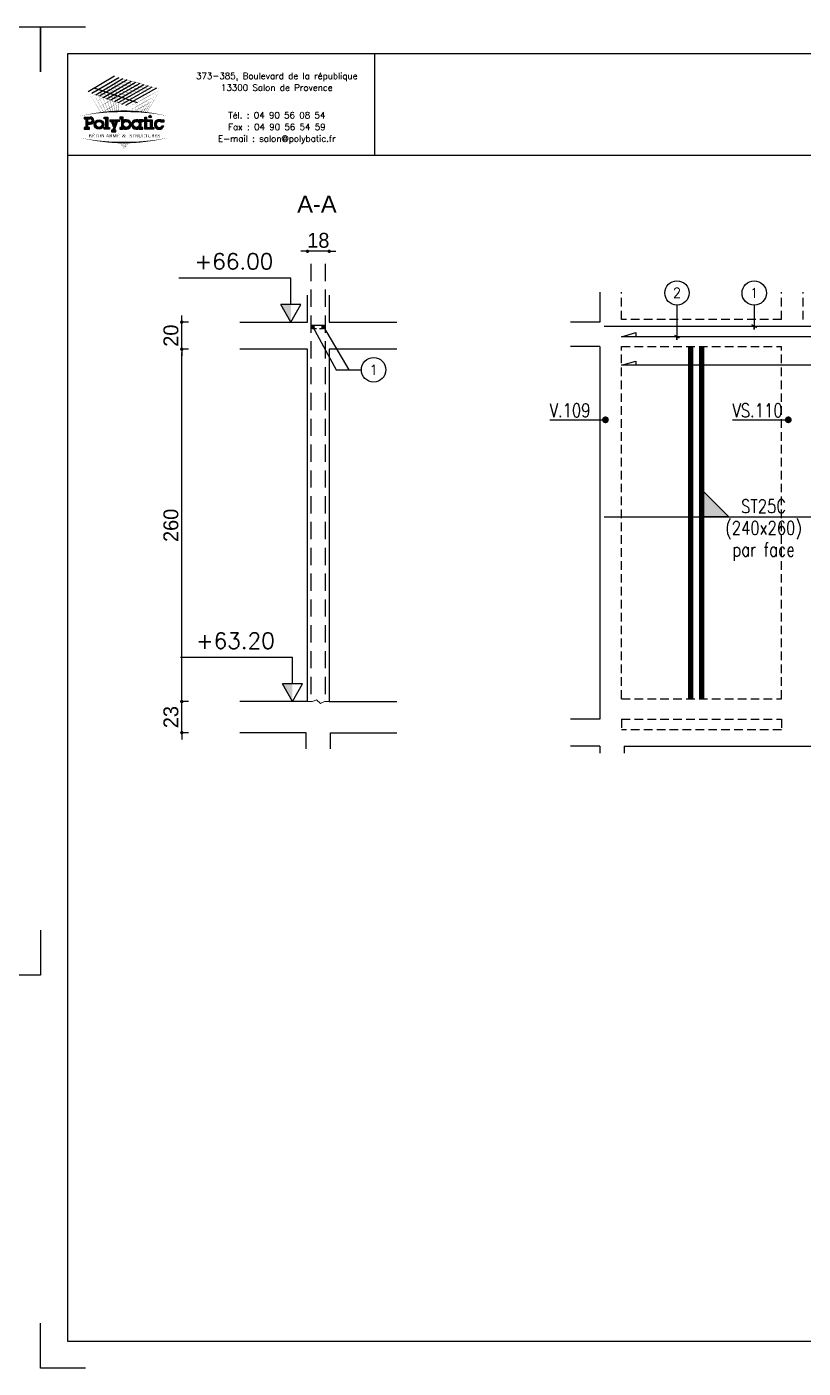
# Model space of a CAD drawing. Header units: metres. Extents: x -5618 to 118954, y -306 to 4637.
# Drawn here: x 86138 to 86711, y 604 to 1594 of the extents above; entities that cross this region are included whole.
import ezdxf
from ezdxf.enums import TextEntityAlignment as Align

# ---------------------------------------------------------------- set-up
doc = ezdxf.new("R2010")
doc.units = ezdxf.units.M
doc.linetypes.add('CACHE', pattern=[9.525, 6.35, -3.175])
doc.linetypes.add('CACHEX2', pattern=[19.05, 12.7, -6.35])
for name, color, linetype in [('COTATION', 1, 'Continuous'), ('GO-FER-HA', 140, 'Continuous'), ('GO-TEXTE', 9, 'Continuous'), ('K_ENT_M_Building_V.76', 7, 'Continuous'), ('STR_COTATION', 1, 'Continuous'), ('STR_TS', 22, 'Continuous'), ('STR_TS_TXT', 7, 'Continuous'), ('STR_VOI-POT', 6, 'Continuous')]:
    doc.layers.add(name, color=color, linetype=linetype)
doc.layers.add('Kofragna_forma', color=7, linetype='Continuous', lineweight=70)
doc.styles.add('GrDimensions', font='simplex.shx')
doc.styles.add('POLYBATIC', font='TIMES.TTF')
doc.styles.add('schéma', font='simplex.shx')
doc.styles.add('TEXTE', font='romans.shx')
doc.styles.add('TEXTE TS', font='romans.shx', dxfattribs={"width": 0.7, "oblique": 15})
doc.styles.add('TEXTEBA', font='ARIAL.TTF')
doc.dimstyles.new('COUPE-20', dxfattribs={"dimscale": 0.5, "dimtxt": 22, "dimasz": 5, "dimexe": 0.05, "dimexo": 0, "dimgap": 5, "dimtad": 1, "dimdec": 0, "dimdsep": 46, "dimtxsty": 'Standard', "dimblk1": 'DOT', "dimblk2": 'DOT', "dimsah": 1, "dimcen": 0, "dimdle": 150, "dimclrd": 1, "dimclre": 1, "dimclrt": 7, "dimadec": 0, "dimazin": 0, "dimtfac": 1, "dimtdec": 0, "dimtix": 1, "dimtmove": 2, "dimatfit": 3, "dimldrblk": 'DOT', "dimfxl": 0, "dimtvp": 1, "dimtolj": 1, "dimtzin": 0, "dimarcsym": 0})

# ---------------------------------------------------------------- blocks, each defined once
blk = doc.blocks.new('ime')
at = {"layer": 'COTATION', "const_width": 2.5}
blk.add_lwpolyline([(1.25, 0, -1), (-1.25, 0, -1)], format="xyb", close=True, dxfattribs=at)
at = {"layer": 'COTATION'}
blk.add_lwpolyline([(41.09, 0), (0, 0)], dxfattribs=at)
at = {"layer": 'COTATION', "color": 7, "style": 'TEXTE TS', "width": 0.8}
blk.add_attdef('NAME', (9.08, 2), '', height=10, dxfattribs=at)
blk = doc.blocks.new('A$C492E529B')
for color, points in [(140, [(1.413, 0.725, 1), (1.563, 0.725, 1)]), (256, [(-0.938, 0.7), (-1.138, 0.7), (-1.138, 0.6), (-1.038, 0.6), (-1.038, 0.1), (-1.138, 0.1), (-1.138, 0), (-0.838, 0), (-0.838, 0.1), (-0.938, 0.1)]), (256, [(-0.367, 0.45), (-0.268, 0.45), (-0.268, 0.55), (-0.523, 0.55), (-0.523, 0.45), (-0.473, 0.45), (-0.543, 0.253), (-0.612, 0.45), (-0.562, 0.45), (-0.562, 0.55), (-0.818, 0.55), (-0.818, 0.45), (-0.718, 0.45), (-0.595, 0.101), (-0.648, -0.05), (-0.718, -0.05), (-0.718, -0.15), (-0.468, -0.15), (-0.468, -0.05), (-0.543, -0.05)]), (256, [(1.393, 0.55), (1.292, 0.55), (1.292, 0.7), (1.193, 0.7), (1.193, 0.55), (1.093, 0.55), (1.093, 0.45), (1.193, 0.45), (1.193, 0), (1.393, 0), (1.393, 0.1), (1.292, 0.1), (1.292, 0.45), (1.393, 0.45)]), (256, [(1.613, 0.55), (1.413, 0.55), (1.413, 0.45), (1.513, 0.45), (1.513, 0.1), (1.413, 0.1), (1.413, 0), (1.712, 0), (1.712, 0.1), (1.613, 0.1)]), (256, [(2.13, 0.4), (2.283, 0.4), (2.283, 0.55), (2.183, 0.55), (2.183, 0.487, 3.359496), (2.272, 0.2), (2.166, 0.2, -3.125802)])]:
    blk.add_hatch(color=color).paths.add_polyline_path(points)
h = blk.add_hatch(color=256)
h.paths.add_polyline_path([(-1.983, 0.1), (-2.083, 0.1), (-2.083, 0.3), (-1.933, 0.3, 1), (-1.933, 0.7), (-2.283, 0.7), (-2.283, 0.6), (-2.183, 0.6), (-2.183, 0.1), (-2.283, 0.1), (-2.283, 0), (-1.983, 0)])
h.paths.add_polyline_path([(-2.083, 0.4), (-2.083, 0.6), (-1.933, 0.6, -1), (-1.933, 0.4)], flags=16)
h = blk.add_hatch(color=256)
h.paths.add_polyline_path([(-1.158, 0.275, 1), (-1.708, 0.275, 1)])
h.paths.add_polyline_path([(-1.608, 0.275, -1), (-1.258, 0.275, -1)], flags=16)
h = blk.add_hatch(color=256)
h.paths.add_polyline_path([(-0.047, 0.487), (-0.047, 0.7), (-0.248, 0.7), (-0.248, 0.6), (-0.147, 0.6), (-0.147, 0.1), (-0.248, 0.1), (-0.248, 0), (-0.047, 0), (-0.047, 0.063, 2.12132)])
h.paths.add_polyline_path([(-0.047, 0.275, -1), (0.303, 0.275, -1)], flags=16)
h = blk.add_hatch(color=256)
h.paths.add_polyline_path([(1.073, 0.1), (0.973, 0.1), (0.973, 0.45), (1.073, 0.45), (1.073, 0.55), (0.873, 0.55), (0.873, 0.487, 2.12132), (0.873, 0.063), (0.873, 0), (1.073, 0)])
h.paths.add_polyline_path([(0.523, 0.275, -1), (0.873, 0.275, -1)], flags=16)
for p, q in [((-0.595, 0.101), (-0.718, 0.45)), ((-0.648, -0.05), (-0.595, 0.101)), ((-0.543, 0.253), (-0.612, 0.45)), ((-0.543, -0.05), (-0.367, 0.45)), ((-0.543, 0.253), (-0.473, 0.45)), ((0.873, 0.55), (0.873, 0.487)), ((1.073, 0.55), (0.873, 0.55)), ((0.873, 0.063), (0.873, 0)), ((0.973, 0.1), (0.973, 0.45)), ((0.973, 0.45), (1.073, 0.45)), ((1.073, 0.1), (0.973, 0.1)), ((1.073, 0.45), (1.073, 0.55)), ((1.073, 0), (1.073, 0.1)), ((2.166, 0.2), (2.272, 0.2)), ((0.873, 0), (1.073, 0))]:
    blk.add_line(p, q)
for points in [[(-2.283, 0.7), (-1.933, 0.7)], [(-2.283, 0.7), (-2.283, 0.6), (-2.183, 0.6), (-2.183, 0.1), (-2.283, 0.1), (-2.283, 0), (-1.983, 0), (-1.983, 0.1), (-2.083, 0.1), (-2.083, 0.3), (-1.933, 0.3)], [(-2.083, 0.4), (-2.083, 0.6), (-1.933, 0.6)], [(-2.083, 0.4), (-1.933, 0.4)], [(-1.138, 0.7), (-0.938, 0.7), (-0.938, 0.1), (-0.838, 0.1), (-0.838, 0), (-1.138, 0), (-1.138, 0.1), (-1.038, 0.1), (-1.038, 0.6), (-1.138, 0.6), (-1.138, 0.7)], [(-0.818, 0.55), (-0.562, 0.55)], [(-0.818, 0.55), (-0.818, 0.45), (-0.718, 0.45)], [(-0.612, 0.45), (-0.562, 0.45), (-0.562, 0.55)], [(-0.523, 0.55), (-0.268, 0.55), (-0.268, 0.45), (-0.367, 0.45)], [(-0.473, 0.45), (-0.523, 0.45), (-0.523, 0.55)], [(-0.248, 0.7), (-0.248, 0.6), (-0.147, 0.6), (-0.147, 0.1), (-0.248, 0.1), (-0.248, 0), (-0.047, 0), (-0.047, 0.063)], [(-0.047, 0.487), (-0.047, 0.7), (-0.248, 0.7)], [(1.093, 0.55), (1.193, 0.55), (1.193, 0.7), (1.292, 0.7), (1.292, 0.55), (1.393, 0.55), (1.393, 0.45), (1.292, 0.45), (1.292, 0.1), (1.393, 0.1), (1.393, 0), (1.193, 0), (1.193, 0.45), (1.093, 0.45)], [(1.093, 0.45), (1.093, 0.55)], [(1.413, 0.45), (1.413, 0.55), (1.613, 0.55), (1.613, 0.1), (1.712, 0.1), (1.712, 0), (1.413, 0), (1.413, 0.1), (1.513, 0.1), (1.513, 0.45), (1.413, 0.45)], [(2.183, 0.487), (2.183, 0.55), (2.283, 0.55), (2.283, 0.4), (2.13, 0.4)], [(-0.648, -0.05), (-0.718, -0.05), (-0.718, -0.15), (-0.468, -0.15), (-0.468, -0.05), (-0.543, -0.05)]]:
    blk.add_lwpolyline(points)
at = {"color": 140}
blk.add_circle((1.488, 0.725), 0.075, dxfattribs=at)
for centre, radius in [((-1.433, 0.275), 0.275), ((-1.433, 0.275), 0.175), ((0.128, 0.275), 0.175), ((0.698, 0.275), 0.175)]:
    blk.add_circle(centre, radius)
for centre, radius, start, end in [((-1.933, 0.5), 0.2, 270, 90), ((-1.933, 0.5), 0.1, 270, 90), ((0.128, 0.275), 0.275, 230.4788, 129.5212), ((0.698, 0.275), 0.275, 50.4788, 309.5212), ((2.008, 0.275), 0.275, 50.4788, 344.17338), ((2.008, 0.275), 0.175, 45.58469, 334.62307)]:
    blk.add_arc(centre, radius, start, end)
blk = doc.blocks.new('POLYBATIC')
at = {"color": 140}
for p, q in [((-0.43, 3.281), (-1.602, 2.578)), ((-1.435, 2.518), (-0.241, 3.228)), ((-1.268, 2.457), (-0.053, 3.175)), ((0.135, 3.121), (-1.101, 2.397)), ((-0.934, 2.337), (0.323, 3.068)), ((-0.767, 2.276), (0.511, 3.015)), ((-1.309, 2.754), (0.586, 2.109)), ((0.7, 2.962), (-0.6, 2.216)), ((-0.433, 2.156), (0.888, 2.908)), ((1.076, 2.855), (-0.266, 2.095)), ((-0.099, 2.035), (1.264, 2.802)), ((1.452, 2.749), (0.067, 1.974))]:
    blk.add_line(p, q, dxfattribs=at)
for points in [[(-1.016, 2.93, 0.0156, 0, 0), (-0.43, 3.281, 0, 0, 0)], [(0.122, 2.71, 0.0156, 0, 0), (-0.869, 3.018, 0, 0, 0)], [(-0.491, 1.706, 0.0136, 0, 0), (-0.869, 3.018, 0, 0, 0)], [(-0.838, 2.873, 0.0156, 0, 0), (-0.241, 3.228, 0, 0, 0)], [(0.283, 2.803, 0.0156, 0, 0), (-0.723, 3.105, 0, 0, 0)], [(-0.398, 1.71, 0.014, 0, 0), (-0.723, 3.105, 0, 0, 0)], [(-0.661, 2.816, 0.0156, 0, 0), (-0.053, 3.175, 0, 0, 0)], [(0.444, 2.896, 0.0156, 0, 0), (-0.576, 3.193, 0, 0, 0)], [(-0.309, 1.714, 0.0145, 0, 0), (-0.576, 3.193, 0, 0, 0)], [(-0.483, 2.759, 0.0156, 0, 0), (0.135, 3.121, 0, 0, 0)], [(0.605, 2.988, 0.0156, 0, 0), (-0.43, 3.281, 0, 0, 0)], [(-0.225, 1.716, 0.0149, 0, 0), (-0.43, 3.281, 0, 0, 0)], [(-0.305, 2.702, 0.0156, 0, 0), (0.323, 3.068, 0, 0, 0)], [(-0.128, 2.646, 0.0156, 0, 0), (0.511, 3.015, 0, 0, 0)], [(-1.602, 2.578, 0, 0.0156, 0), (-1.016, 2.93, 0, 0, 0)], [(-0.684, 2.246, 0.0156, 0, 0), (-1.602, 2.578, 0, 0, 0)], [(-1.031, 1.66, 0.0111, 0, 0), (-1.602, 2.578, 0, 0, 0)], [(-1.456, 2.344, 0, 0.0156, 0), (-0.923, 2.663, 0, 0, 0)], [(-0.522, 2.339, 0.0156, 0, 0), (-1.455, 2.666, 0, 0, 0)], [(-0.913, 1.673, 0.0116, 0, 0), (-1.455, 2.666, 0, 0, 0)], [(-1.435, 2.518, 0, 0.0156, 0), (-0.838, 2.873, 0, 0, 0)], [(-1.31, 2.109, 0, 0.0156, 0), (-0.831, 2.397, 0, 0, 0)], [(-0.361, 2.432, 0.0156, 0, 0), (-1.309, 2.754, 0, 0, 0)], [(-0.8, 1.684, 0.0121, 0, 0), (-1.309, 2.754, 0, 0, 0)], [(-1.268, 2.457, 0, 0.0156, 0), (-0.661, 2.816, 0, 0, 0)], [(-0.2, 2.524, 0.0156, 0, 0), (-1.162, 2.842, 0, 0, 0)], [(-0.692, 1.693, 0.0126, 0, 0), (-1.162, 2.842, 0, 0, 0)], [(-1.101, 2.397, 0, 0.0156, 0), (-0.483, 2.759, 0, 0, 0)], [(-0.039, 2.617, 0.0156, 0, 0), (-1.016, 2.93, 0, 0, 0)], [(-0.589, 1.7, 0.0131, 0, 0), (-1.016, 2.93, 0, 0, 0)], [(-0.934, 2.337, 0, 0.0156, 0), (-0.305, 2.702, 0, 0, 0)], [(-0.391, 2.983, 0, 0.0156, 0), (-0.923, 2.663, 0, 0, 0)], [(-0.352, 2.685, 0, 0.0156, 0), (-0.831, 2.397, 0, 0, 0)], [(-0.767, 2.276, 0, 0.0156, 0), (-0.128, 2.646, 0, 0, 0)], [(-0.6, 2.216, 0, 0.0156, 0), (0.05, 2.589, 0, 0, 0)], [(-0.433, 2.156, 0, 0.0156, 0), (0.227, 2.532, 0, 0, 0)], [(0.586, 2.109, 0, 0.0156, 0), (-0.361, 2.432, 0, 0, 0)], [(-0.266, 2.095, 0, 0.0156, 0), (0.405, 2.475, 0, 0, 0)], [(0.762, 2.207, 0, 0.0156, 0), (-0.2, 2.524, 0, 0, 0)], [(-0.099, 2.035, 0, 0.0156, 0), (0.582, 2.418, 0, 0, 0)], [(0.937, 2.305, 0, 0.0156, 0), (-0.039, 2.617, 0, 0, 0)], [(0.05, 2.589, 0.0156, 0, 0), (0.7, 2.962, 0, 0, 0)], [(1.113, 2.402, 0, 0.0156, 0), (0.122, 2.71, 0, 0, 0)], [(0.227, 2.532, 0.0156, 0, 0), (0.888, 2.908, 0, 0, 0)], [(1.289, 2.5, 0, 0.0156, 0), (0.283, 2.803, 0, 0, 0)], [(0.405, 2.475, 0.0156, 0, 0), (1.076, 2.855, 0, 0, 0)], [(1.465, 2.598, 0, 0.0156, 0), (0.444, 2.896, 0, 0, 0)], [(0.582, 2.418, 0.0156, 0, 0), (1.264, 2.802, 0, 0, 0)], [(1.641, 2.695, 0, 0.0156, 0), (0.605, 2.988, 0, 0, 0)], [(0.76, 2.362, 0.0156, 0, 0), (1.452, 2.749, 0, 0, 0)], [(0.781, 1.685, 0.00933, 0, 0), (1.113, 2.402, 0, 0, 0)], [(0.852, 2.095, 0.0156, 0, 0), (1.491, 2.45, 0, 0, 0)], [(0.865, 1.678, 0.0103, 0, 0), (1.289, 2.5, 0, 0, 0)], [(0.937, 2.305, 0.0156, 0, 0), (1.641, 2.695, 0, 0, 0)], [(0.942, 1.67, 0.0112, 0, 0), (1.465, 2.598, 0, 0, 0)], [(1.012, 1.663, 0.012, 0, 0), (1.641, 2.695, 0, 0, 0)], [(-1.165, 1.875, 0, 0.0156, 0), (-0.739, 2.131, 0, 0, 0)], [(-1.019, 1.641, 0, 0.0156, 0), (-0.646, 1.864, 0, 0, 0)], [(-0.312, 2.386, 0, 0.0156, 0), (-0.739, 2.131, 0, 0, 0)], [(0.234, 1.914, 0, 0.0156, 0), (-0.684, 2.246, 0, 0, 0)], [(-0.273, 2.088, 0, 0.0156, 0), (-0.646, 1.864, 0, 0, 0)], [(0.41, 2.012, 0, 0.0156, 0), (-0.522, 2.339, 0, 0, 0)], [(0.067, 1.974, 0, 0.0156, 0), (0.76, 2.362, 0, 0, 0)], [(0.213, 1.74, 0, 0.0156, 0), (0.852, 2.095, 0, 0, 0)], [(0.21, 1.716, 0.00323, 0, 0), (0.234, 1.914, 0, 0, 0)], [(0.234, 1.914, 0, 0.0156, 0), (0.937, 2.305, 0, 0, 0)], [(0.349, 1.712, 0.00465, 0, 0), (0.41, 2.012, 0, 0, 0)], [(0.447, 1.708, 0.00693, 0.0156, 0), (0.767, 1.886, 0, 0, 0)], [(0.474, 1.706, 0.00597, 0, 0), (0.586, 2.109, 0, 0, 0)], [(0.587, 1.7, 0.00718, 0, 0), (0.762, 2.207, 0, 0, 0)], [(0.68, 1.675, 0.0156, 0, 0), (1.193, 1.96, 0, 0, 0)], [(0.689, 1.693, 0.0083, 0, 0), (0.937, 2.305, 0, 0, 0)], [(0.765, 1.884, 0.0156, 0, 0), (1.342, 2.205, 0, 0, 0)], [(-1.953, 1.508, 0, 0.0781, -0.053843), (0, 1.719, 0, 0, 0)], [(-0.234, 1.79, 0, 0.00638, 0), (-0.365, 1.711, 0, 0.00638, 0)], [(1.953, 1.508, 0, 0.0781, 0.053843), (0, 1.719, 0, 0, 0)], [(0.96, 1.668, 0.00293, 0, 0), (1.044, 1.715, 0, 0, 0)], [(-1.953, 0.523, 0, 0.0781, 0.053843), (0, 0.312, 0, 0, 0)], [(0, 0, 0, 0.00381, 0), (-0.195, 0.315, 0, 0.00381, 0)], [(0, 0, 0, 0.00368, 0), (-0.171, 0.314, 0, 0.00368, 0)], [(0, 0, 0, 0.00356, 0), (-0.149, 0.314, 0, 0.00356, 0)], [(0, 0, 0, 0.00345, 0), (-0.128, 0.313, 0, 0.00345, 0)], [(0, 0, 0, 0.00334, 0), (-0.109, 0.313, 0, 0.00334, 0)], [(0, 0, 0, 0.00324, 0), (-0.09, 0.313, 0, 0.00324, 0)], [(0, 0, 0, 0.00315, 0), (-0.073, 0.313, 0, 0.00315, 0)], [(0, 0, 0, 0.00306, 0), (-0.056, 0.313, 0, 0.00306, 0)], [(0, 0, 0, 0.00306, 0), (-0.056, 0.313, 0, 0.00306, 0)], [(0, 0, 0, 0.00298, 0), (-0.041, 0.313, 0, 0.00298, 0)], [(1.953, 0.523, 0, 0.0781, -0.053843), (0, 0.312, 0, 0, 0)], [(0, 0, 0, 0.0051, 0), (0.038, 0.313, 0, 0.0051, 0)], [(0, 0, 0, 0.00425, 0), (0.127, 0.313, 0, 0.00425, 0)], [(0, 0, 0, 0.00408, 0), (0.145, 0.314, 0, 0.00408, 0)], [(0, 0, 0, 0.00392, 0), (0.162, 0.314, 0, 0.00392, 0)], [(0, 0, 0, 0.00378, 0), (0.177, 0.314, 0, 0.00378, 0)], [(0, 0, 0, 0.00365, 0), (0.191, 0.315, 0, 0.00365, 0)], [(0, 0, 0, 0.00486, 0), (0.064, 0.313, 0, 0.00486, 0)], [(0, 0, 0, 0.00464, 0), (0.087, 0.313, 0, 0.00464, 0)], [(0, 0, 0, 0.00443, 0), (0.108, 0.313, 0, 0.00443, 0)]]:
    blk.add_lwpolyline(points, format="xyseb", dxfattribs=at)
at = {"color": 5, "xscale": 0.78125, "yscale": 0.78125, "zscale": 0.78125}
blk.add_blockref('A$C492E529B', (0, 0.91), dxfattribs=at)
at = {"lineweight": 60, "style": 'POLYBATIC'}
for s, p in [('BÉTON ARMÉ', (-1.587, 0.547)), ('STRUCTURES', (0.24, 0.547))]:
    blk.add_text(s, height=0.1406, dxfattribs=at).set_placement(p)
at = {"color": 140, "style": 'POLYBATIC'}
blk.add_text('&', height=0.141, dxfattribs=at).set_placement((0, 0.547), align=Align.CENTER)
blk = doc.blocks.new('_DOT')
at = {"color": 0, "linetype": 'ByBlock'}
blk.add_line((-0.5, 0), (-1, 0), dxfattribs=at)
at = {"color": 0, "linetype": 'ByBlock', "const_width": 0.5}
blk.add_lwpolyline([(-0.25, 0, 1), (0.25, 0, 1)], format="xyb", close=True, dxfattribs=at)
blk = doc.blocks.new('*D1219')
at = {"layer": 'COTATION', "color": 1, "lineweight": -2, "ltscale": 4.5}
for p, q in [((86252.03, 1098.29), (86252.03, 1100.79)), ((86257.03, 1095.79), (86252, 1095.79)), ((86252.03, 1072.79), (86252.03, 1095.79)), ((86257.03, 1072.79), (86252, 1072.79)), ((86252.03, 1070.29), (86252.03, 1067.79))]:
    blk.add_line(p, q, dxfattribs=at)
at = {"layer": 'DEFPOINTS', "color": 0, "lineweight": -3, "ltscale": 4.5}
for p in [(86252.03, 1095.79), (86294.8, 1095.79), (86294.8, 1072.79)]:
    blk.add_point(p, dxfattribs=at)
at = {"layer": 'COTATION', "color": 1, "lineweight": -2, "ltscale": 4.5, "xscale": 2.5, "yscale": 2.5, "zscale": 2.5}
for p, rotation in [((86252.03, 1095.79), 270), ((86252.03, 1072.79), 90)]:
    blk.add_blockref('_DOT', p, dxfattribs=dict(at, rotation=rotation))
at = {"layer": 'COTATION', "color": 7, "lineweight": -3, "ltscale": 4.5, "insert": (86244.03, 1084.29), "char_height": 11, "attachment_point": 5, "rotation": 90}
blk.add_mtext('\\A1;23', dxfattribs=at)
blk = doc.blocks.new('*D1220')
at = {"layer": 'COTATION', "color": 1, "lineweight": -2, "ltscale": 4.5}
for p, q in [((86257.03, 1355.79), (86252, 1355.79)), ((86252.03, 1098.29), (86252.03, 1353.29)), ((86257.03, 1095.79), (86252, 1095.79))]:
    blk.add_line(p, q, dxfattribs=at)
at = {"layer": 'DEFPOINTS', "color": 0, "lineweight": -3, "ltscale": 4.5}
for p in [(86252.03, 1355.79), (86294.8, 1355.79), (86294.8, 1095.79)]:
    blk.add_point(p, dxfattribs=at)
at = {"layer": 'COTATION', "color": 1, "lineweight": -2, "ltscale": 4.5, "xscale": 2.5, "yscale": 2.5, "zscale": 2.5}
for p, rotation in [((86252.03, 1355.79), 90), ((86252.03, 1095.79), 270)]:
    blk.add_blockref('_DOT', p, dxfattribs=dict(at, rotation=rotation))
at = {"layer": 'COTATION', "color": 7, "lineweight": -3, "ltscale": 4.5, "insert": (86244.03, 1225.79), "char_height": 11, "attachment_point": 5, "rotation": 90}
blk.add_mtext('\\A1;260', dxfattribs=at)
blk = doc.blocks.new('*D1221')
at = {"layer": 'COTATION', "color": 1, "lineweight": -2, "ltscale": 4.5}
for p, q in [((86252.03, 1378.29), (86252.03, 1380.79)), ((86257.03, 1375.79), (86252, 1375.79)), ((86252.03, 1355.79), (86252.03, 1375.79)), ((86257.03, 1355.79), (86252, 1355.79)), ((86252.03, 1353.29), (86252.03, 1350.79))]:
    blk.add_line(p, q, dxfattribs=at)
at = {"layer": 'DEFPOINTS', "color": 0, "lineweight": -3, "ltscale": 4.5}
for p in [(86252.03, 1375.79), (86294.8, 1375.79), (86294.8, 1355.79)]:
    blk.add_point(p, dxfattribs=at)
at = {"layer": 'COTATION', "color": 1, "lineweight": -2, "ltscale": 4.5, "xscale": 2.5, "yscale": 2.5, "zscale": 2.5}
for p, rotation in [((86252.03, 1375.79), 270), ((86252.03, 1355.79), 90)]:
    blk.add_blockref('_DOT', p, dxfattribs=dict(at, rotation=rotation))
at = {"layer": 'COTATION', "color": 7, "lineweight": -3, "ltscale": 4.5, "insert": (86244.03, 1365.79), "char_height": 11, "attachment_point": 5, "rotation": 90}
blk.add_mtext('\\A1;20', dxfattribs=at)
blk = doc.blocks.new('*D1222')
at = {"layer": 'DEFPOINTS', "color": 0, "lineweight": -3, "ltscale": 4.5}
for p in [(86344.8, 1428.07), (86344.8, 1395.79, 187.69), (86360.8, 1395.79, 187.69)]:
    blk.add_point(p, dxfattribs=at)
at = {"layer": 'STR_COTATION', "color": 1, "lineweight": -2, "ltscale": 4.5}
for p, q in [((86342.3, 1428.07), (86339.8, 1428.07)), ((86344.8, 1428.08), (86344.8, 1428.09)), ((86360.8, 1428.07), (86344.8, 1428.07)), ((86360.8, 1428.08), (86360.8, 1428.09)), ((86363.3, 1428.07), (86365.8, 1428.07))]:
    blk.add_line(p, q, dxfattribs=at)
at = {"layer": 'STR_COTATION', "color": 1, "lineweight": -2, "ltscale": 4.5, "xscale": 2.5, "yscale": 2.5, "zscale": 2.5}
blk.add_blockref('_DOT', (86344.8, 1428.07), dxfattribs=at)
at = {"layer": 'STR_COTATION', "color": 1, "lineweight": -2, "ltscale": 4.5, "xscale": 2.5, "yscale": 2.5, "zscale": 2.5, "rotation": 180}
blk.add_blockref('_DOT', (86360.8, 1428.07), dxfattribs=at)
at = {"layer": 'STR_COTATION', "color": 7, "lineweight": -3, "ltscale": 4.5, "insert": (86352.8, 1436.07), "char_height": 11, "attachment_point": 5}
blk.add_mtext('\\A1;18', dxfattribs=at)
blk = doc.blocks.new('mrega')
at = {"layer": 'STR_TS_TXT', "style": 'TEXTE TS', "width": 0.8}
for tag, p in [('ST10', (14.48, 0)), ('DIM', (14.48, -16)), ('NOTE', (14.48, -32))]:
    blk.add_attdef(tag, text='', height=10, dxfattribs=at).set_placement(p, align=Align.CENTER)
blk = doc.blocks.new('A$C6F247267')
blk.add_hatch(color=256).paths.add_polyline_path([(0, -0.2), (-0.2, 0), (0, 0)])
blk.add_lwpolyline([(-0.2, 0), (0, 0), (0, -0.2), (-0.2, 0)])

msp = doc.modelspace()

# ---------------------------------------------------------------- linework, layer by layer
at = {"color": 7, "linetype": 'Continuous', "lineweight": -3}
for p, q in [((86339.97, 1388.79, 187.69), (86325.22, 1388.79, 187.69)), ((86332.6, 1375.79, 187.69), (86325.22, 1388.79, 187.69)), ((86339.97, 1388.79, 187.69), (86325.22, 1388.79, 187.69)), ((86332.6, 1375.79, 187.69), (86325.22, 1388.79, 187.69)), ((86332.6, 1375.79, 187.69), (86339.97, 1388.79, 187.69)), ((86332.6, 1375.79, 187.69), (86339.97, 1388.79, 187.69)), ((86341.03, 1108.79, 187.69), (86326.28, 1108.79, 187.69)), ((86333.65, 1095.79, 187.69), (86326.28, 1108.79, 187.69)), ((86341.03, 1108.79, 187.69), (86326.28, 1108.79, 187.69)), ((86333.65, 1095.79, 187.69), (86326.28, 1108.79, 187.69)), ((86333.65, 1095.79, 187.69), (86341.03, 1108.79, 187.69)), ((86333.65, 1095.79, 187.69), (86341.03, 1108.79, 187.69))]:
    msp.add_line(p, q, dxfattribs=at)
for points in [[(86114.32, 1593.71), (86147.65, 1593.71), (86147.65, 1560.38)], [(86147.65, 1560.38), (86147.65, 1593.71), (86180.98, 1593.71)], [(86394.29, 1573.71), (86394.29, 1498.77)], [(87527.51, 1498.77), (86167.65, 1498.77)], [(86147.65, 927.11), (86147.65, 893.78), (86114.32, 893.78)], [(86180.98, 603.81), (86147.65, 603.81), (86147.65, 637.14)]]:
    msp.add_lwpolyline(points)
msp.add_lwpolyline([(86167.65, 1573.71), (86167.65, 623.81), (87527.51, 623.81), (87527.51, 1573.71)], close=True)
at = {"lineweight": 18, "elevation": 187.69}
msp.add_lwpolyline([(86360.8, 1095.79), (86357.33, 1095.79), (86354.31, 1094.36), (86351.56, 1097.13), (86348.4, 1095.79), (86344.8, 1095.79)], dxfattribs=at)
at = {"color": 7, "linetype": 'Continuous', "lineweight": -3}
for points in [[(86325.22, 1388.79, 187.69), (86332.6, 1375.79, 187.69), (86332.6, 1388.76, 187.69)], [(86325.22, 1388.79, 187.69), (86332.6, 1375.79, 187.69), (86332.6, 1388.76, 187.69)], [(86326.28, 1108.79, 187.69), (86333.65, 1095.79, 187.69), (86333.65, 1108.75, 187.69)], [(86326.28, 1108.79, 187.69), (86333.65, 1095.79, 187.69), (86333.65, 1108.75, 187.69)]]:
    msp.add_solid(points, dxfattribs=at)
at = {"layer": 'COTATION'}
for points, elevation in [([(87007.07, 1365.03), (87007.07, 1368.03), (87017.63, 1365.03), (86576.63, 1365.03), (86587.19, 1368.03), (86587.19, 1365.03)], 375.38), ([(87007.07, 1343.97), (87007.07, 1346.97), (87017.63, 1343.97), (86576.63, 1343.97), (86587.19, 1346.97), (86587.19, 1343.97)], 281.53)]:
    msp.add_lwpolyline(points, dxfattribs=dict(at, elevation=elevation))
at = {"layer": 'GO-FER-HA'}
for points, elevation in [([(86617.43, 1388.37, -512.322006), (86617.5, 1388.37), (86617.5, 1362.63), (86617.5, 1365.03), (86619.2, 1364.13), (86615.8, 1365.93)], 375.38), ([(86674.44, 1388.26, -512.322006), (86674.51, 1388.26), (86674.51, 1370.39), (86674.51, 1372.79), (86676.21, 1371.9), (86672.82, 1373.69)], 281.53)]:
    msp.add_lwpolyline(points, format="xyb", dxfattribs=dict(at, elevation=elevation))
at = {"layer": 'GO-FER-HA', "elevation": 93.84}
for points in [[(86348.81, 1372.22), (86365.95, 1340.59), (86384.54, 1340.59)], [(86356.51, 1372.22), (86375.29, 1340.59), (86384.54, 1340.59)]]:
    msp.add_lwpolyline(points, dxfattribs=at)
at = {"layer": 'GO-FER-HA'}
msp.add_circle((86393.6, 1340.59, 93.84), 9.06, dxfattribs=at)
at = {"layer": 'K_ENT_M_Building_V.76', "color": 30, "linetype": 'Continuous', "lineweight": -3}
for p, q in [((86326.1, 1408.29, 187.69), (86249.95, 1408.29, 187.69)), ((86326.1, 1408.29, 187.69), (86249.95, 1408.29, 187.69)), ((86332.6, 1408.29, 187.69), (86326.1, 1408.29, 187.69)), ((86332.6, 1408.29, 187.69), (86326.1, 1408.29, 187.69)), ((86332.6, 1388.79, 187.69), (86332.6, 1408.29, 187.69)), ((86332.6, 1388.79, 187.69), (86332.6, 1408.29, 187.69)), ((86327.15, 1128.29, 187.69), (86251.01, 1128.29, 187.69)), ((86327.15, 1128.29, 187.69), (86251.01, 1128.29, 187.69)), ((86333.65, 1128.29, 187.69), (86327.15, 1128.29, 187.69)), ((86333.65, 1128.29, 187.69), (86327.15, 1128.29, 187.69)), ((86333.65, 1108.79, 187.69), (86333.65, 1128.29, 187.69)), ((86333.65, 1108.79, 187.69), (86333.65, 1128.29, 187.69))]:
    msp.add_line(p, q, dxfattribs=at)
at = {"layer": 'Kofragna_forma', "color": 4, "lineweight": -3}
for p, q in [((86344.8, 1375.79, 187.69), (86344.8, 1395.79, 187.69)), ((86360.8, 1395.79, 187.69), (86360.8, 1375.79, 187.69)), ((86560.63, 1397.79, 281.53), (86560.63, 1375.79, 281.53)), ((86294.8, 1375.79, 187.69), (86344.8, 1375.79, 187.69)), ((86360.8, 1375.79, 281.53), (86410.8, 1375.79, 281.53)), ((86560.63, 1375.79, 281.53), (86538.84, 1375.79, 281.53)), ((86560.63, 1357.79, 281.53), (86538.84, 1357.79, 281.53)), ((86560.63, 1357.79, 281.53), (86560.63, 1158.79, 281.53)), ((86344.8, 1355.79, 187.69), (86294.8, 1355.79, 187.69)), ((86344.8, 1095.79, 187.69), (86344.8, 1355.79, 187.69)), ((86360.8, 1355.79, 187.69), (86360.8, 1095.79, 187.69)), ((86410.8, 1355.79, 281.53), (86360.8, 1355.79, 281.53)), ((86560.63, 1158.79, 281.53), (86560.63, 1082.79, 281.53)), ((86344.8, 1095.79, 187.69), (86294.8, 1095.79, 187.69)), ((86360.8, 1095.79, 187.69), (86410.8, 1095.79, 187.69)), ((86560.63, 1082.79, 281.53), (86538.84, 1082.79, 281.53)), ((86343.8, 1072.79, 187.69), (86294.8, 1072.79, 187.69)), ((86343.8, 1060.79, 187.69), (86343.8, 1072.79, 187.69)), ((86361.8, 1072.79, 187.69), (86410.8, 1072.79, 187.69)), ((86361.8, 1060.79, 187.69), (86361.8, 1072.79, 187.69)), ((86560.63, 1062.79, 281.53), (86538.84, 1062.79, 281.53)), ((86560.63, 1062.79, 281.53), (86560.63, 1057.79, 281.53)), ((86578.63, 1062.79, 281.53), (86718.63, 1062.79, 281.53)), ((86578.63, 1062.79, 281.53), (86578.63, 1057.79, 281.53))]:
    msp.add_line(p, q, dxfattribs=at)
at = {"layer": 'Kofragna_forma', "linetype": 'CACHE', "lineweight": -3}
for p, q in [((86576.63, 1377.79, 281.53), (86576.63, 1397.79, 281.53)), ((86694.63, 1377.79, 281.53), (86694.63, 1397.79, 281.53)), ((86710.63, 1377.79, 281.53), (86710.63, 1397.79, 281.53)), ((86694.63, 1377.79, 281.53), (86576.63, 1377.79, 281.53)), ((86576.63, 1097.79, 281.53), (86576.63, 1357.79, 281.53)), ((86576.63, 1357.79, 281.53), (86694.63, 1357.79, 281.53)), ((86694.63, 1097.79, 281.53), (86694.63, 1357.79, 281.53)), ((86576.63, 1097.79, 281.53), (86694.63, 1097.79, 281.53)), ((86576.63, 1082.79, 281.53), (86694.63, 1082.79, 281.53)), ((86576.63, 1082.79, 281.53), (86576.63, 1074.79, 281.53)), ((86694.63, 1082.79, 281.53), (86694.63, 1074.79, 281.53)), ((86694.63, 1074.79, 281.53), (86576.63, 1074.79, 281.53))]:
    msp.add_line(p, q, dxfattribs=at)
at = {"layer": 'STR_TS', "color": 3}
msp.add_line((86563.63, 1232.1, 281.53), (86803.68, 1232.1, 281.53), dxfattribs=at)
at = {"layer": 'STR_TS', "linetype": 'ByBlock', "ltscale": 2, "const_width": 4, "elevation": 281.53}
msp.add_lwpolyline([(86627.67, 1097.79), (86627.67, 1357.79)], dxfattribs=at)
at = {"layer": 'STR_TS', "linetype": 'CACHE', "ltscale": 2, "const_width": 4, "elevation": 281.53}
msp.add_lwpolyline([(86635.72, 1097.79), (86635.72, 1357.79)], dxfattribs=at)
at = {"layer": 'STR_VOI-POT'}
msp.add_line((86563.63, 1372.79, 281.53), (87443.63, 1372.79, 281.53), dxfattribs=at)
at = {"layer": 'STR_VOI-POT', "color": 1, "linetype": 'CACHEX2', "elevation": 187.69}
for points in [[(86347.37, 1418.79), (86347.37, 1095.79)], [(86357.8, 1418.79), (86357.8, 1095.79)]]:
    msp.add_lwpolyline(points, dxfattribs=at)
at = {"layer": 'STR_VOI-POT', "const_width": 1.44, "elevation": 93.84}
for points in [[(86348.09, 1372.22, -1), (86349.53, 1372.22, -1)], [(86355.64, 1372.22, -1), (86357.08, 1372.22, -1)]]:
    msp.add_lwpolyline(points, format="xyb", close=True, dxfattribs=at)
at = {"layer": 'STR_VOI-POT', "elevation": 93.84}
msp.add_lwpolyline([(86351.42, 1370.92), (86348.81, 1370.92, -0.414214), (86347.5, 1372.22), (86347.5, 1372.31, -0.414214), (86348.81, 1373.62), (86356.36, 1373.62, -0.431995), (86357.67, 1372.22), (86357.67, 1372.22, -0.414214), (86356.36, 1370.92), (86353.74, 1370.92)], format="xyb", dxfattribs=at)

# ---------------------------------------------------------------- block references
at = {"xscale": 16.49835000000894, "yscale": 16.49834999989253, "zscale": 16.49835000000003}
msp.add_blockref('POLYBATIC', (86209.42, 1503.09), dxfattribs=at)
at = {"layer": 'COTATION'}
ref = msp.add_blockref('ime', (86564.7, 1303.69, 281.53), dxfattribs=dict(at, xscale=-1))
ref.add_attrib('NAME', 'V.109', (86523.48, 1305.69, 281.53), dxfattribs={"color": 7, "height": 10, "style": 'TEXTE TS', "width": 0.8})
ref = msp.add_blockref('ime', (86699.65, 1303.69, 281.53), dxfattribs=dict(at, xscale=-1))
ref.add_attrib('NAME', 'VS.110', (86658.43, 1305.69, 281.53), dxfattribs={"color": 7, "height": 10, "style": 'TEXTE TS', "width": 0.8})
at = {"layer": 'STR_TS', "xscale": 100, "yscale": 100, "zscale": 100, "rotation": 180}
msp.add_blockref('A$C6F247267', (86635.72, 1232.1, 304.07), dxfattribs=at)
at = {"layer": 'STR_TS_TXT'}
msp.add_blockref('mrega', (86666.9, 1234.93, 469.22), dxfattribs=at).add_auto_attribs({'NOTE': 'par face', 'ST10': 'ST25C', 'DIM': '(240x260)'})

# ---------------------------------------------------------------- texts
at = {"style": 'schéma'}
for s, p in [('373-385, Boulevard de la république', (86322.17, 1555.18)), ('13300 Salon de Provence', (86322.17, 1546.55)), ('Tél. : 04 90 56 08 54', (86322.17, 1526.16)), ('Fax : 04 90 56 54 59', (86322.17, 1517.53)), ('E-mail : salon@polybatic.fr', (86322.17, 1508.9))]:
    msp.add_text(s, height=4.6662, dxfattribs=at).set_placement(p, align=Align.CENTER)
at = {"layer": 'GO-FER-HA', "style": 'TEXTE'}
for s, p in [('2', (86617.5, 1397.43, 469.38)), ('1', (86674.51, 1397.32, 375.53))]:
    msp.add_text(s, height=7.2, rotation=360, dxfattribs=at).set_placement(p, align=Align.MIDDLE_CENTER)
msp.add_text('1', height=7.2, dxfattribs=at).set_placement((86393.6, 1340.59, 93.84), align=Align.MIDDLE_CENTER)
at = {"layer": 'GO-TEXTE', "style": 'TEXTEBA'}
msp.add_text('A-A', height=12.497, dxfattribs=at).set_placement((86337.2, 1456.62, 187.69))
at = {"layer": 'K_ENT_M_Building_V.76', "color": 0, "linetype": 'Continuous', "lineweight": -3, "char_height": 11.7, "attachment_point": 9, "style": 'GrDimensions'}
for s, insert in [('+66.00', (86319.6, 1414.79, 187.69)), ('\\A1;+63.20', (86320.65, 1134.79, 187.69))]:
    msp.add_mtext(s, dxfattribs=dict(at, insert=insert))

# ---------------------------------------------------------------- dimensions: what is measured, and where the dimension line sits
at = {"layer": 'COTATION', "lineweight": -3, "ltscale": 4.5}
for base, p1, p2, picture, middle in [((86252.03, 1375.79, 93.84), (86294.8, 1355.79, 93.84), (86294.8, 1375.79, 93.84), '*D1221', (86244.03, 1365.79, 93.84)), ((86252.03, 1355.79, 93.84), (86294.8, 1095.79, 93.84), (86294.8, 1355.79, 93.84), '*D1220', (86244.03, 1225.79, 93.84)), ((86252.03, 1095.79, 93.84), (86294.8, 1072.79, 93.84), (86294.8, 1095.79, 93.84), '*D1219', (86244.03, 1084.29, 93.84))]:
    dim = msp.add_linear_dim(base=base, p1=p1, p2=p2, angle=90, dimstyle='COUPE-20', dxfattribs=at)
    dim.commit()
    dim.dimension.update_dxf_attribs({"geometry": picture, "text_midpoint": middle})
at = {"layer": 'STR_COTATION', "lineweight": -3, "ltscale": 4.5}
dim = msp.add_linear_dim(base=(86344.8, 1428.07), p1=(86360.8, 1395.79, 187.69), p2=(86344.8, 1395.79, 187.69), angle=180, text='18', dimstyle='COUPE-20', override={"dimfxl": 0.1}, dxfattribs=at)
dim.commit()
dim.dimension.update_dxf_attribs({"geometry": '*D1222', "text_midpoint": (86352.8, 1436.07)})

doc.saveas('drawing.dxf')
